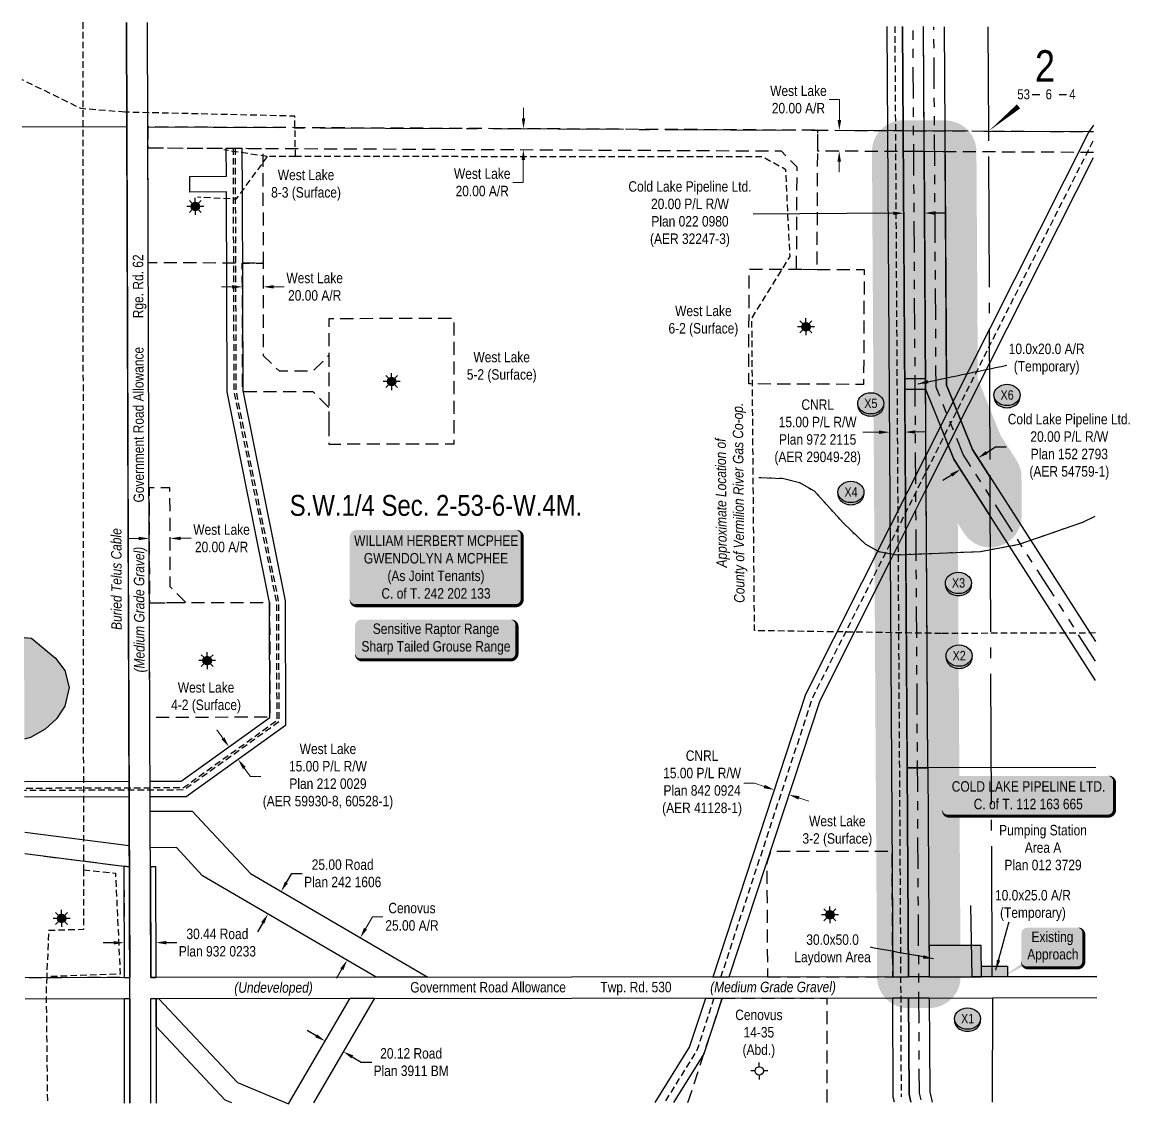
# Model space of a CAD drawing. Extents: x 511228 to 514688, y 5932337 to 5933372.
# Drawn here: x 513628 to 514688, y 5932337 to 5933372 of the extents above; entities that cross this region are included whole.
import ezdxf
from ezdxf.enums import TextEntityAlignment as Align

# ---------------------------------------------------------------- set-up
doc = ezdxf.new("R2010")
doc.units = 0
doc.header["$LTSCALE"] = 5
doc.header["$PDSIZE"] = 0.5
for name, pattern in [('foc-ACCESSROAD', [3.75, 2.5, -1.25]), ('foc-DRILLPATH', [14.75, 6, -1.75, 1.75, -1.75, 1.75, -1.75]), ('foc-QUARTERLINE', [33, 25, -3, 2, -3]), ('foc-WHEELTRACKS', [2, 0.4, -1.6]), ('UG_PIPE', [1.875, 1.25, -0.625])]:
    doc.linetypes.add(name, pattern=pattern)
doc.layers.get('Defpoints').update_dxf_attribs({"color": 9})
for name, color, linetype in [('10', 1, 'Continuous'), ('9', 3, 'Continuous'), ('AS-OWNER', 7, 'Continuous'), ('AS-PIPE-UG', 44, 'UG_PIPE'), ('AS-PIPE-UG-T', 44, 'Continuous'), ('AS-TELUS', 224, 'foc-TEL'), ('AS-WILDLIFE-BLOCK', 131, 'Continuous'), ('C-RW', 13, 'Continuous'), ('C-SYMBOL', 7, 'Continuous'), ('F-AR', 190, 'foc-ACCESSROAD'), ('F-RW', 190, 'Continuous'), ('F-WS', 190, 'foc-ACCESSROAD'), ('F-WS-S', 8, 'Continuous'), ('L-QSEC', 8, 'foc-QUARTERLINE'), ('L-ROAD-T', 7, 'Continuous'), ('L-SEC', 7, 'Continuous'), ('L-SECLBL', 7, 'Continuous'), ('L-TITLEDB', 4, 'Continuous'), ('L-TITLEDB-T', 4, 'Continuous'), ('P-BUFFER-H 30m', 51, 'Continuous'), ('P-CROSSINGS', 250, 'Continuous'), ('P-PDRILLPATH', 12, 'foc-DRILLPATH'), ('P-PROPOSED', 10, 'Continuous'), ('P-PROPOSED-T', 10, 'Continuous'), ('P-TEMP-BLUE', 146, 'Continuous'), ('P-TEMP-BLUE-T', 146, 'Continuous'), ('P-TEMP-H', 41, 'Continuous'), ('P-TEMP_LOG DECK', 46, 'Continuous'), ('T-WATER', 160, 'Continuous'), ('T-WATER-H', 133, 'Continuous'), ('T-WATER-P3', 160, 'foc-WHEELTRACKS')]:
    doc.layers.add(name, color=color, linetype=linetype)
for name, color, linetype, lineweight in [('F-AR-T', 190, 'Continuous', 9), ('F-RW-T', 190, 'Continuous', 9), ('P-TEMP-T', 46, 'Continuous', 18), ('T-TEXT', 48, 'Continuous', 18)]:
    doc.layers.add(name, color=color, linetype=linetype, lineweight=lineweight)
for name, color, linetype, true_color in [('P-REPAIR-TEAL-H', 7, 'Continuous', 0xb8f9d7), ('P-REPAIR-YELLOW-H', 7, 'Continuous', 0xeff1c0), ('P-TEMP-BLUE-H', 7, 'Continuous', 0x99e6ff)]:
    doc.layers.add(name, color=color, linetype=linetype, true_color=true_color)
doc.styles.add('175L', font='ARIALN.TTF', dxfattribs={"height": 20})
doc.styles.add('80', font='ARIALN.TTF', dxfattribs={"height": 10})
doc.styles.add('80CG', font='ARIALN.TTF', dxfattribs={"height": 10})
doc.styles.add('80L', font='ARIALN.TTF', dxfattribs={"height": 10})
doc.styles.add('80LS', font='ARIALNI.TTF', dxfattribs={"height": 10})
doc.styles.add('Crossing', font='ARIALN.TTF', dxfattribs={"height": 10})
doc.styles.add('foc-LtypeFont', font='ARIALN.TTF', dxfattribs={"height": 7.35})
doc.styles.add('SIMPLEX', font='ARIALN.TTF')
doc.linetypes.add('foc-TEL', pattern='A,2,-1,["T",foc-LtypeFont,S=0.2,R=0,X=-0.425,Y=-0.75],-1.24,8', length=12.24)
doc.linetypes.add('foc-TEL-NOLINE', pattern='A,0,-2,["T",foc-LtypeFont,S=0.2,R=0,X=-0.425,Y=-0.75],-10.24', length=12.24)
doc.linetypes.add('foc-TOPO-flowdirection-NOLINE', pattern='A,0,[">",foc-LtypeFont,S=0.3,R=0,X=0,Y=-0.945],-20,[">",foc-LtypeFont,S=0.3,R=0,X=0,Y=-0.945],0', length=20)
doc.dimstyles.new('Compass 5 000', dxfattribs={"dimscale": 5, "dimtxt": 9, "dimasz": 2, "dimexe": 0.2, "dimexo": 0.0625, "dimgap": 0.5, "dimtad": 0, "dimtih": 1, "dimtoh": 1, "dimzin": 0, "dimdsep": 46, "dimtxsty": '80CG', "dimcen": 0.1, "dimse1": 1, "dimse2": 1, "dimclrd": 256, "dimclrt": 256, "dimaunit": 1, "dimadec": 4, "dimazin": 0, "dimtfac": 0.06, "dimtofl": 0, "dimtmove": 0, "dimatfit": 1, "dimfxl": 0.2, "dimtolj": 1, "dimtzin": 0, "dimlwd": -1, "dimarcsym": 0})

# ---------------------------------------------------------------- blocks, each defined once
blk = doc.blocks.new('L-SECLBL')
at = {"layer": '9', "color": 7}
for p, q in [((-5.1, -27.8), (-12.3, -27.8)), ((20.7, -27.8), (13.5, -27.8))]:
    blk.add_line(p, q, dxfattribs=at)
at = {"layer": '10', "color": 2, "style": 'SIMPLEX'}
blk.add_attdef('SEC', text='', height=30, dxfattribs=at).set_placement((0, 0), align=Align.MIDDLE)
at = {"layer": '10', "color": 5, "style": '80L'}
blk.add_attdef('TWP', text='', height=9.5, dxfattribs=at).set_placement((-14.4, -27.4), align=Align.MIDDLE_RIGHT)
blk.add_attdef('RGE', text='', height=9.5, dxfattribs=at).set_placement((3.6, -27.4), align=Align.MIDDLE_CENTER)
blk.add_attdef('MER', text='', height=9.5, dxfattribs=at).set_placement((23.2, -27.4), align=Align.MIDDLE_LEFT)
blk = doc.blocks.new('*U432')
h = blk.add_hatch(color=59)
edge = h.paths.add_edge_path()
edge.add_line((-76.5, -37), (76.5, -37))
edge.add_arc((76.5, -31), 6, 270, 360)
edge.add_line((82.5, -31), (82.5, 29.5))
edge.add_arc((76.5, 29.5), 6, 0, 90)
edge.add_line((76.5, 35.5), (-76.5, 35.5))
edge.add_arc((-76.5, 29.5), 6, 90, 180)
edge.add_line((-82.5, 29.5), (-82.5, -31))
edge.add_arc((-76.5, -31), 6, 180, 270)
at = {"color": 1, "flags": 128}
blk.add_lwpolyline([(-76.5, -37, 3, 3, 0), (76.5, -37, 3, 3, 0.414214), (82.5, -31, 3, 3, 0), (82.5, 29.5, 3, 0, 0.414214), (76.5, 35.5, 0, 0, 0), (-76.5, 35.5, 0, 0, 0.414214), (-82.5, 29.5, 0, 0, 0), (-82.5, -31, 0, 3, 0.414214)], format="xyseb", close=True, dxfattribs=at)
blk.add_lwpolyline([(-78.2, -30.1, 0, 7.5, 0), (0, 0, 0, 0, 0)], format="xyseb", dxfattribs=at)
at = {"color": 1, "style": '80'}
blk.add_attdef('ENTER_TEXT_001', (-36, -5), '', height=10, dxfattribs=at)
blk = doc.blocks.new('*D433')
at = {"layer": 'Defpoints', "color": 0, "transparency": 16777216}
for p in [(514349.6, 5932643.7), (514347.6, 5932637.5), (514363.9, 5932639.1)]:
    blk.add_point(p, dxfattribs=at)
at = {"layer": 'F-RW-T', "transparency": 16777216}
for p, q in [((514328.6, 5932643.7), (514318.6, 5932643.7)), ((514338.1, 5932640.6), (514328.6, 5932643.7)), ((514371.3, 5932629.7), (514380.8, 5932626.6))]:
    blk.add_line(p, q, dxfattribs=at)
for points in [[(514338.6, 5932642.2), (514337.6, 5932639), (514347.6, 5932637.5)], [(514371.8, 5932631.3), (514370.8, 5932628.1), (514361.8, 5932632.8)]]:
    blk.add_solid(points, dxfattribs=at)
at = {"layer": 'F-RW-T', "transparency": 16777216, "insert": (514278.6, 5932643.7), "char_height": 10, "attachment_point": 5, "style": '80CG'}
blk.add_mtext('\\A1;CNRL\\P15.00 P/L R/W\\PPlan 842 0924\\P(AER 41128-1)', dxfattribs=at)
blk = doc.blocks.new('*D434')
at = {"layer": 'Defpoints', "color": 0, "transparency": 16777216}
for p in [(514471.6, 5933189.4), (514472.1, 5933106.6), (514492.1, 5933106.7)]:
    blk.add_point(p, dxfattribs=at)
at = {"layer": 'P-PROPOSED-T', "color": 240, "transparency": 16777216}
for p, q in [((514461.6, 5933189.3), (514327.6, 5933188.5)), ((514501.5, 5933189.6), (514511.5, 5933189.6))]:
    blk.add_line(p, q, dxfattribs=at)
for points in [[(514461.5, 5933191), (514461.6, 5933187.7), (514471.6, 5933189.4)], [(514501.5, 5933191.2), (514501.6, 5933187.9), (514491.5, 5933189.5)]]:
    blk.add_solid(points, dxfattribs=at)
at = {"layer": 'P-PROPOSED-T', "transparency": 16777216, "insert": (514267, 5933188.5), "char_height": 10, "attachment_point": 5, "style": '80CG'}
blk.add_mtext('\\A1;Cold Lake Pipeline Ltd.\\P20.00 P/L R/W\\PPlan 022 0980\\P(AER 32247-3)', dxfattribs=at)
blk = doc.blocks.new('*D435')
at = {"layer": 'Defpoints', "color": 0, "transparency": 16777216}
for p in [(513917.2, 5932395.8), (513934.5, 5932385.7), (513935.3, 5932386.9)]:
    blk.add_point(p, dxfattribs=at)
at = {"layer": 'L-TITLEDB-T', "transparency": 16777216}
for p, q in [((513909.3, 5932402.1), (513900.6, 5932407.1)), ((513943.9, 5932381.9), (513952.5, 5932376.8)), ((513952.5, 5932376.8), (513962.5, 5932376.8))]:
    blk.add_line(p, q, dxfattribs=at)
for points in [[(513910.1, 5932403.5), (513908.4, 5932400.6), (513917.9, 5932397)], [(513944.7, 5932383.3), (513943.1, 5932380.4), (513935.3, 5932386.9)]]:
    blk.add_solid(points, dxfattribs=at)
at = {"layer": 'L-TITLEDB-T', "transparency": 16777216, "insert": (514000.2, 5932376.8), "char_height": 10, "attachment_point": 5, "style": '80CG'}
blk.add_mtext('\\A1;20.12 Road\\PPlan 3911 BM', dxfattribs=at)
blk = doc.blocks.new('*D437')
at = {"layer": 'Defpoints', "color": 0, "transparency": 16777216}
for p in [(513725.5, 5932514.1), (513756, 5932514.2), (513756.1, 5932491.2)]:
    blk.add_point(p, dxfattribs=at)
at = {"layer": 'L-TITLEDB-T', "transparency": 16777216}
for p, q in [((513715.6, 5932491), (513705.6, 5932491)), ((513766.1, 5932491.2), (513776.1, 5932491.2))]:
    blk.add_line(p, q, dxfattribs=at)
for points in [[(513715.6, 5932492.7), (513715.6, 5932489.4), (513725.6, 5932491.1)], [(513766.1, 5932492.9), (513766.1, 5932489.5), (513756.1, 5932491.2)]]:
    blk.add_solid(points, dxfattribs=at)
at = {"layer": 'L-TITLEDB-T', "transparency": 16777216, "insert": (513814.8, 5932491.2), "char_height": 10, "attachment_point": 5, "style": '80CG'}
blk.add_mtext('\\A1;30.44 Road\\PPlan 932 0233', dxfattribs=at)
blk = doc.blocks.new('*D438')
at = {"layer": 'Defpoints', "color": 0, "transparency": 16777216}
for p in [(514457.8, 5932990.6), (514472.8, 5932990.7), (514457.8, 5932979.8)]:
    blk.add_point(p, dxfattribs=at)
at = {"layer": 'F-RW-T', "transparency": 16777216}
for p, q in [((514447.8, 5932979.8), (514432.4, 5932979.7)), ((514482.8, 5932980), (514492.8, 5932980))]:
    blk.add_line(p, q, dxfattribs=at)
for points in [[(514447.8, 5932981.4), (514447.8, 5932978.1), (514457.8, 5932979.8)], [(514482.8, 5932981.6), (514482.8, 5932978.3), (514472.8, 5932979.9)]]:
    blk.add_solid(points, dxfattribs=at)
at = {"layer": 'F-RW-T', "transparency": 16777216, "insert": (514389.2, 5932979.7), "char_height": 10, "attachment_point": 5, "style": '80CG'}
blk.add_mtext('\\A1;CNRL\\P15.00 P/L R/W\\PPlan 972 2115\\P(AER 29049-28)', dxfattribs=at)
blk = doc.blocks.new('GAS')
h = blk.add_hatch(color=255)
h.dxf.hatch_style = 1
edge = h.paths.add_edge_path()
edge.add_arc((0, 0), 0.9, 0, 360)
for p, q in [((-0.81, 0), (-1.62, 0)), ((-0.57, 0.57), (-1.14, 1.14)), ((0, 0.81), (0, 1.62)), ((0.57, 0.57), (1.14, 1.14)), ((1.62, 0), (0.81, 0)), ((-0.57, -0.57), (-1.14, -1.14)), ((0, -0.81), (0, -1.62)), ((1.14, -1.14), (0.57, -0.57))]:
    blk.add_line(p, q)
blk.add_circle((0, 0), 0.8)
blk = doc.blocks.new('GABD')
for p, q in [((-0.81, 0), (-1.62, 0)), ((0, 0.81), (0, 1.62)), ((1.62, 0), (0.81, 0)), ((0, -0.81), (0, -1.62))]:
    blk.add_line(p, q)
blk.add_circle((0, 0), 0.8)
blk = doc.blocks.new('*D441')
at = {"layer": 'Defpoints', "color": 0, "transparency": 16777216}
for p in [(513749.6, 5932880.2), (513769.6, 5932880.2), (513769.6, 5932878.1)]:
    blk.add_point(p, dxfattribs=at)
at = {"layer": 'F-AR-T', "transparency": 16777216}
for p, q in [((513739.6, 5932878), (513729.6, 5932878)), ((513779.6, 5932878.2), (513789.6, 5932878.2))]:
    blk.add_line(p, q, dxfattribs=at)
for points in [[(513739.6, 5932879.7), (513739.6, 5932876.4), (513749.6, 5932878.1)], [(513779.6, 5932879.8), (513779.6, 5932876.5), (513769.6, 5932878.1)]]:
    blk.add_solid(points, dxfattribs=at)
at = {"layer": 'F-AR-T', "transparency": 16777216, "insert": (513818.8, 5932878.2), "char_height": 10, "attachment_point": 5, "style": '80CG'}
blk.add_mtext('\\A1;West Lake\\P20.00 A/R', dxfattribs=at)
blk = doc.blocks.new('*D442')
at = {"layer": 'Defpoints', "color": 0, "transparency": 16777216}
for p in [(513838.7, 5933118.9), (513838.7, 5933095.1), (513858.7, 5933095.2)]:
    blk.add_point(p, dxfattribs=at)
at = {"layer": 'F-AR-T', "transparency": 16777216}
for p, q in [((513828.7, 5933118.9), (513818.7, 5933118.9)), ((513868.7, 5933118.9), (513878.7, 5933119))]:
    blk.add_line(p, q, dxfattribs=at)
for points in [[(513828.7, 5933120.6), (513828.7, 5933117.2), (513838.7, 5933118.9)], [(513868.7, 5933120.6), (513868.7, 5933117.3), (513858.7, 5933118.9)]]:
    blk.add_solid(points, dxfattribs=at)
at = {"layer": 'F-AR-T', "transparency": 16777216, "insert": (513907.9, 5933119), "char_height": 10, "attachment_point": 5, "style": '80CG'}
blk.add_mtext('\\A1;West Lake\\P20.00 A/R', dxfattribs=at)
blk = doc.blocks.new('*D443')
at = {"layer": 'Defpoints', "color": 0, "transparency": 16777216}
for p in [(514110.2, 5933270.2), (514107.6, 5933250.2), (514110.2, 5933250.2)]:
    blk.add_point(p, dxfattribs=at)
at = {"layer": 'F-AR-T', "transparency": 16777216}
for p, q in [((514107.7, 5933280.2), (514107.8, 5933290.2)), ((514107.5, 5933240.2), (514107.4, 5933218.9)), ((514107.4, 5933218.9), (514097.4, 5933218.9))]:
    blk.add_line(p, q, dxfattribs=at)
for points in [[(514106.1, 5933280.2), (514109.4, 5933280.2), (514107.7, 5933270.2)], [(514105.9, 5933240.2), (514109.2, 5933240.2), (514107.6, 5933250.2)]]:
    blk.add_solid(points, dxfattribs=at)
at = {"layer": 'F-AR-T', "transparency": 16777216, "insert": (514068.2, 5933218.9), "char_height": 10, "attachment_point": 5, "style": '80CG'}
blk.add_mtext('\\A1;West Lake\\P20.00 A/R', dxfattribs=at)
blk = doc.blocks.new('*D444')
at = {"layer": 'Defpoints', "color": 0, "transparency": 16777216}
for p in [(513826.8, 5932679.3), (513834.7, 5932666.5), (513835.5, 5932667.1)]:
    blk.add_point(p, dxfattribs=at)
at = {"layer": 'F-RW-T', "transparency": 16777216}
for p, q in [((513820.1, 5932686.8), (513814.3, 5932694.9)), ((513840.5, 5932658.3), (513846.4, 5932650.2)), ((513846.4, 5932650.2), (513856.4, 5932650.2))]:
    blk.add_line(p, q, dxfattribs=at)
for points in [[(513821.5, 5932687.7), (513818.8, 5932685.8), (513825.9, 5932678.6)], [(513841.9, 5932659.3), (513839.2, 5932657.4), (513834.7, 5932666.5)]]:
    blk.add_solid(points, dxfattribs=at)
at = {"layer": 'F-RW-T', "transparency": 16777216, "insert": (513920.6, 5932650.2), "char_height": 10, "attachment_point": 5, "style": '80CG'}
blk.add_mtext('\\A1;West Lake\\P15.00 P/L R/W\\PPlan 212 0029\\P(AER 59930-8, 60528-1)', dxfattribs=at)
blk = doc.blocks.new('*D445')
at = {"layer": 'Defpoints', "color": 0, "transparency": 16777216}
for p in [(514542.6, 5932955), (514581.6, 5932894), (514564.8, 5932883.2)]:
    blk.add_point(p, dxfattribs=at)
at = {"layer": 'P-PROPOSED-T', "color": 240, "transparency": 16777216}
for p, q in [((514551, 5932960.4), (514559.4, 5932965.8)), ((514559.4, 5932965.8), (514569.4, 5932965.8)), ((514517.3, 5932938.8), (514508.9, 5932933.4))]:
    blk.add_line(p, q, dxfattribs=at)
for points in [[(514550.1, 5932961.8), (514551.9, 5932959), (514542.6, 5932955)], [(514516.4, 5932940.2), (514518.2, 5932937.4), (514525.7, 5932944.2)]]:
    blk.add_solid(points, dxfattribs=at)
at = {"layer": 'P-PROPOSED-T', "transparency": 16777216, "insert": (514630, 5932965.8), "char_height": 10, "attachment_point": 5, "style": '80CG'}
blk.add_mtext('\\A1;Cold Lake Pipeline Ltd.\\P20.00 P/L R/W\\PPlan 152 2793\\P(AER 54759-1)', dxfattribs=at)
blk = doc.blocks.new('*D446')
at = {"layer": 'Defpoints', "color": 0, "transparency": 16777216}
for p in [(513875.8, 5932540.2), (513881, 5932537.2), (513868.3, 5932515.6)]:
    blk.add_point(p, dxfattribs=at)
at = {"layer": 'L-TITLEDB-T', "transparency": 16777216}
for p, q in [((513880.9, 5932548.8), (513885.9, 5932557.5)), ((513885.9, 5932557.5), (513895.9, 5932557.5)), ((513858.2, 5932510), (513853.1, 5932501.4))]:
    blk.add_line(p, q, dxfattribs=at)
for points in [[(513879.5, 5932549.7), (513882.3, 5932548), (513875.8, 5932540.2)], [(513856.7, 5932510.8), (513859.6, 5932509.2), (513863.2, 5932518.6)]]:
    blk.add_solid(points, dxfattribs=at)
at = {"layer": 'L-TITLEDB-T', "transparency": 16777216, "insert": (513934.7, 5932557.5), "char_height": 10, "attachment_point": 5, "style": '80CG'}
blk.add_mtext('\\A1;25.00 Road\\PPlan 242 1606', dxfattribs=at)
blk = doc.blocks.new('*D447')
at = {"layer": 'Defpoints', "color": 0, "transparency": 16777216}
for p in [(513947.8, 5932498.1), (513951.5, 5932495.9), (513935.2, 5932476.5)]:
    blk.add_point(p, dxfattribs=at)
at = {"layer": 'F-AR-T', "transparency": 16777216}
for p, q in [((513956.6, 5932504.5), (513963.2, 5932515.9)), ((513963.2, 5932515.9), (513973.2, 5932515.9)), ((513933.9, 5932465.7), (513928.8, 5932457.1))]:
    blk.add_line(p, q, dxfattribs=at)
for points in [[(513955.1, 5932505.4), (513958, 5932503.7), (513951.5, 5932495.9)], [(513932.4, 5932466.6), (513935.3, 5932464.9), (513938.9, 5932474.3)]]:
    blk.add_solid(points, dxfattribs=at)
at = {"layer": 'F-AR-T', "transparency": 16777216, "insert": (514001, 5932515.9), "char_height": 10, "attachment_point": 5, "style": '80CG'}
blk.add_mtext('\\A1;Cenovus\\P25.00 A/R', dxfattribs=at)
blk = doc.blocks.new('*D448')
at = {"layer": 'Defpoints', "color": 0, "transparency": 16777216}
for p in [(514384.3, 5933268.8), (514409.9, 5933268.7), (514384.2, 5933248.9)]:
    blk.add_point(p, dxfattribs=at)
at = {"layer": 'F-AR-T', "transparency": 16777216}
for p, q in [((514400.1, 5933298.2), (514410.1, 5933298.2)), ((514410.1, 5933298.2), (514410, 5933288.7)), ((514410, 5933278.7), (514410, 5933288.7)), ((514409.8, 5933238.7), (514409.7, 5933228.7))]:
    blk.add_line(p, q, dxfattribs=at)
for points in [[(514408.3, 5933278.7), (514411.7, 5933278.7), (514409.9, 5933268.7)], [(514408.1, 5933238.7), (514411.5, 5933238.7), (514409.8, 5933248.7)]]:
    blk.add_solid(points, dxfattribs=at)
at = {"layer": 'F-AR-T', "transparency": 16777216, "insert": (514370.8, 5933298.2), "char_height": 10, "attachment_point": 5, "style": '80CG'}
blk.add_mtext('\\A1;West Lake\\P20.00 A/R', dxfattribs=at)
blk = doc.blocks.new('*U449')
h = blk.add_hatch(color=59)
edge = h.paths.add_edge_path()
edge.add_line((-76.5, -20), (76.5, -20))
edge.add_arc((76.5, -14), 6, 270, 360)
edge.add_line((82.5, -14), (82.5, 12.5))
edge.add_arc((76.5, 12.5), 6, 0, 90)
edge.add_line((76.5, 18.5), (-76.5, 18.5))
edge.add_arc((-76.5, 12.5), 6, 90, 180)
edge.add_line((-82.5, 12.5), (-82.5, -14))
edge.add_arc((-76.5, -14), 6, 180, 270)
at = {"color": 1, "flags": 128}
blk.add_lwpolyline([(-76.5, -20, 3, 3, 0), (76.5, -20, 3, 3, 0.414214), (82.5, -14, 3, 3, 0), (82.5, 12.5, 3, 0, 0.414214), (76.5, 18.5, 0, 0, 0), (-76.5, 18.5, 0, 0, 0.414214), (-82.5, 12.5, 0, 0, 0), (-82.5, -14, 0, 3, 0.414214)], format="xyseb", close=True, dxfattribs=at)
blk.add_lwpolyline([(-76.7, -11.8, 0, 7.5, 0), (0, 0, 0, 0, 0)], format="xyseb", dxfattribs=at)
at = {"color": 1, "style": '80'}
blk.add_attdef('ENTER_TEXT_001', (-36, -5), '', height=10, dxfattribs=at)
blk = doc.blocks.new('*U450')
h = blk.add_hatch(color=255)
edge = h.paths.add_edge_path()
edge.add_line((-24, -20), (24, -20))
edge.add_arc((24, -14), 6, 270, 360)
edge.add_line((30, -14), (30, 12.5))
edge.add_arc((24, 12.5), 6, 0, 90)
edge.add_line((24, 18.5), (-24, 18.5))
edge.add_arc((-24, 12.5), 6, 90, 180)
edge.add_line((-30, 12.5), (-30, -14))
edge.add_arc((-24, -14), 6, 180, 270)
at = {"color": 1, "flags": 128}
blk.add_lwpolyline([(-24, -20, 3, 3, 0), (24, -20, 3, 3, 0.414214), (30, -14, 3, 3, 0), (30, 12.5, 3, 0, 0.414214), (24, 18.5, 0, 0, 0), (-24, 18.5, 0, 0, 0.414214), (-30, 12.5, 0, 0, 0), (-30, -14, 0, 3, 0.414214)], format="xyseb", close=True, dxfattribs=at)
for points in [[(-47.5, -28.4, 0, 7.5, 0), (0, 0, 0, 0, 0)], [(-24.1, -11.4, 0, 7.5, 0), (0, 0, 0, 0, 0)]]:
    blk.add_lwpolyline(points, format="xyseb", dxfattribs=at)
at = {"color": 1, "style": '80'}
blk.add_attdef('ENTER_TEXT_001', (-26.8, -4.9), '', height=10, dxfattribs=at)
blk = doc.blocks.new('xing2')
h = blk.add_hatch(color=50)
h.dxf.hatch_style = 1
edge = h.paths.add_edge_path()
edge.add_ellipse((0, 0), major_axis=(-12.5, 0), ratio=0.816297, start_angle=0, end_angle=360)
h = blk.add_hatch(color=250)
h.dxf.hatch_style = 1
edge = h.paths.add_edge_path()
edge.add_ellipse((0, -2), major_axis=(-12.5, 0), ratio=0.816297, start_angle=0, end_angle=180)
edge.add_line((12.5, -2), (12.5, 0))
edge.add_ellipse((0, 0), major_axis=(-12.5, 0), ratio=0.816297, start_angle=0, end_angle=180, ccw=False)
edge.add_line((-12.5, 0), (-12.5, -2))
at = {"color": 250}
blk.add_ellipse((0, 0), major_axis=(-12.5, 0), ratio=0.816297, dxfattribs=at)
blk.add_ellipse((0, -2), major_axis=(-12.5, 0), ratio=0.816297, start_param=0, end_param=3.141593, dxfattribs=at)
at = {"color": 250, "style": 'Crossing'}
blk.add_attdef('CROSSING', text='', height=9, dxfattribs=at).set_placement((0.1, 0), align=Align.MIDDLE_CENTER)
at = {"color": 250, "style": 'Crossing', "flags": 1}
for tag, p in [('OWNER', (0.1, -12.5)), ('DESCRIPTION', (0.1, -25.8)), ('LOCATION', (0.1, -39.3)), ('DWG_REF', (0.1, -52.8))]:
    blk.add_attdef(tag, text='', height=9, dxfattribs=at).set_placement(p, align=Align.MIDDLE_CENTER)
blk = doc.blocks.new('*U455')
h = blk.add_hatch(color=255)
edge = h.paths.add_edge_path()
edge.add_line((-71.5, -20), (71.5, -20))
edge.add_arc((71.5, -14), 6, 270, 360)
edge.add_line((77.5, -14), (77.5, 12.5))
edge.add_arc((71.5, 12.5), 6, 0, 90)
edge.add_line((71.5, 18.5), (-71.5, 18.5))
edge.add_arc((-71.5, 12.5), 6, 90, 180)
edge.add_line((-77.5, 12.5), (-77.5, -14))
edge.add_arc((-71.5, -14), 6, 180, 270)
at = {"color": 131, "flags": 128}
blk.add_lwpolyline([(-71.5, -20, 3, 3, 0), (71.5, -20, 3, 3, 0.414214), (77.5, -14, 3, 3, 0), (77.5, 12.5, 3, 0, 0.414214), (71.5, 18.5, 0, 0, 0), (-71.5, 18.5, 0, 0, 0.414214), (-77.5, 12.5, 0, 0, 0), (-77.5, -14, 0, 3, 0.414214)], format="xyseb", close=True, dxfattribs=at)
at = {"color": 131, "style": '80'}
blk.add_attdef('ENTER_TEXT_001', (-36, -5), '', height=10, dxfattribs=at)

msp = doc.modelspace()

# ---------------------------------------------------------------- hatches: boundary and pattern name
at = {"layer": 'P-BUFFER-H 30m'}
h = msp.add_hatch(color=256, dxfattribs=at)
h.dxf.hatch_style = 1
edge = h.paths.add_edge_path()
edge.add_line((514441.155, 5933248.246), (514444.765, 5932658.334))
edge.add_line((514444.765, 5932658.334), (514445.989, 5932458.338))
edge.add_arc((514475.973, 5932458.521), 29.985, 180.350625, 270.108155)
edge.add_line((514476.03, 5932428.536), (514496.02, 5932428.574))
edge.add_arc((514495.964, 5932458.559), 29.985, 270.108155, 360.350625)
edge.add_line((514525.948, 5932458.743), (514524.724, 5932658.729))
edge.add_line((514524.724, 5932658.729), (514523.295, 5932892.378))
edge.add_line((514523.295, 5932892.378), (514529.14, 5932883.249))
edge.add_arc((514554.392, 5932899.418), 29.985, 212.632525, 360.243033)
edge.add_line((514584.377, 5932899.545), (514584.219, 5932936.863))
edge.add_arc((514554.234, 5932936.736), 29.985, 0.243033, 32.632525)
edge.add_line((514579.486, 5932952.905), (514564.128, 5932976.889))
edge.add_line((514564.128, 5932976.889), (514546.658, 5933020.339))
edge.add_line((514546.658, 5933020.339), (514542.438, 5933030.836))
edge.add_line((514542.438, 5933030.836), (514541.106, 5933248.418))
edge.add_arc((514511.122, 5933248.234), 29.985, 0.350625, 89.719625)
edge.add_line((514511.268, 5933278.219), (514471.286, 5933278.415))
edge.add_arc((514471.14, 5933248.43), 29.985, 89.719625, 180.350625)
at = {"layer": 'P-REPAIR-TEAL-H'}
h = msp.add_hatch(color=256, dxfattribs=at)
h.dxf.hatch_style = 1
h.paths.add_polyline_path([(514471.14, 5933248.43), (514474.75, 5932658.517), (514494.74, 5932658.546), (514491.131, 5933248.332)])
h = msp.add_hatch(color=256, dxfattribs=at)
h.dxf.hatch_style = 1
h.paths.add_polyline_path([(514475.973, 5932458.521), (514474.75, 5932658.517), (514494.74, 5932658.546), (514495.964, 5932458.559)])
at = {"layer": 'P-REPAIR-YELLOW-H'}
h = msp.add_hatch(color=256, dxfattribs=at)
h.dxf.hatch_style = 1
h.paths.add_polyline_path([(514491.131, 5933248.332), (514492.522, 5933021.019), (514519.511, 5932953.892), (514554.392, 5932899.418), (514554.234, 5932936.736), (514537.358, 5932963.091), (514518.838, 5933009.153), (514512.488, 5933024.946), (514511.122, 5933248.234)])
at = {"layer": 'P-TEMP-BLUE-H'}
h = msp.add_hatch(color=256, dxfattribs=at)
h.dxf.hatch_style = 1
h.paths.add_polyline_path([(514492.46, 5933031.014), (514472.471, 5933030.891), (514472.532, 5933020.896), (514492.522, 5933021.019)])
h = msp.add_hatch(color=256, dxfattribs=at)
h.dxf.hatch_style = 1
h.paths.add_polyline_path([(514570.926, 5932458.613), (514545.939, 5932458.595), (514545.878, 5932468.59), (514570.865, 5932468.608)])
at = {"layer": 'P-TEMP-H'}
h = msp.add_hatch(color=256, dxfattribs=at)
h.dxf.hatch_style = 1
h.paths.add_polyline_path([(514545.939, 5932458.595), (514545.755, 5932488.579), (514495.78, 5932488.543), (514495.964, 5932458.559)])
at = {"layer": 'T-WATER-H'}
h = msp.add_hatch(color=256, dxfattribs=at)
h.dxf.hatch_style = 1
h.paths.add_polyline_path([(513630.11, 5932685.977), (513635.871, 5932687.548), (513649.871, 5932695.548), (513660.871, 5932705.548), (513668.871, 5932717.548), (513672.87, 5932735.548), (513668.869, 5932751.548), (513659.868, 5932763.548), (513636.865, 5932782.548), (513629.784, 5932783.381)])

# ---------------------------------------------------------------- linework, layer by layer
at = {"layer": 'AS-PIPE-UG'}
for p, q in [((513685.918, 5933372.283), (513686.626, 5932561.026)), ((513862.407, 5933243.685), (513820.89, 5933250.077)), ((513889.535, 5933243.661), (513862.407, 5933243.685)), ((514654.996, 5932787.599), (514507.368, 5932787.138))]:
    msp.add_line(p, q, dxfattribs=at)
at = {"layer": 'AS-PIPE-UG', "flags": 128}
for points in [[(514462.956, 5933368.238), (514468.595, 5932458.535), (514468.625, 5932438.388), (514469.032, 5932343.451)], [(513726.381, 5933286.102), (513684.525, 5933289.472), (513627.993, 5933317.121)], [(513889.535, 5933243.661), (513888.834, 5933282.312), (513726.381, 5933286.102)], [(514296.653, 5932458.3), (514384.48, 5932725.899), (514451.895, 5932859.642), (514486.452, 5932928.662), (514547.167, 5933049.453), (514653.17, 5933259.358)], [(513829.779, 5933251.498), (513830.559, 5933018.955), (513871.218, 5932817.366), (513871.6, 5932703.437), (513782.317, 5932639.315), (513750.375, 5932639.208), (513730.262, 5932639.14), (513630.269, 5932638.805)], [(513831.778, 5933251.505), (513832.557, 5933019.158), (513873.217, 5932817.569), (513873.603, 5932702.414), (513782.963, 5932637.318), (513750.382, 5932637.209), (513730.269, 5932637.141), (513630.275, 5932636.806)], [(513862.407, 5933243.685), (513862.39, 5933243.685), (513832.602, 5933202.815), (513795.682, 5933204.651)], [(514507.368, 5932787.138), (514328.756, 5932789.85), (514326.261, 5933088.814), (514362.741, 5933147.916), (514358.674, 5933231.061), (514336.354, 5933243.266), (513889.535, 5933243.661)], [(513686.626, 5932561.026), (513693.089, 5932560.308), (513717.285, 5932557.618), (513721.745, 5932461.158), (513655.359, 5932458.632), (513651.486, 5932458.484)], [(513686.626, 5932561.026), (513686.676, 5932503.755), (513653.304, 5932502.721), (513651.486, 5932458.484)], [(513651.486, 5932458.484), (513650.941, 5932445.209), (513652.134, 5932337.586)], [(514289.985, 5932438.038), (514273.529, 5932387.907), (514242.559, 5932338.18)]]:
    msp.add_lwpolyline(points, dxfattribs=at)
at = {"layer": 'AS-TELUS', "linetype": 'foc-TEL-NOLINE', "flags": 128}
for points in [[(513730.962, 5932337.665), (513730.945, 5932437.664), (513728.145, 5933272.056), (513727.856, 5933372.06)], [(513630.944, 5932437.449), (513730.945, 5932437.664)]]:
    msp.add_lwpolyline(points, dxfattribs=at)
at = {"layer": 'AS-TELUS', "flags": 128}
msp.add_lwpolyline([(514535.562, 5932526.688), (514536.605, 5932458.636), (514656.269, 5932458.817)], dxfattribs=at)
at = {"layer": 'C-RW', "flags": 128}
for points in [[(514470.407, 5933368.112), (514474.75, 5932658.517), (514494.74, 5932658.546), (514490.398, 5933368.006)], [(514655.173, 5932742.029), (514519.511, 5932953.892), (514500.291, 5933001.696), (514492.522, 5933021.019), (514490.398, 5933368.006)], [(514510.389, 5933367.9), (514512.488, 5933024.946), (514518.838, 5933009.153), (514537.358, 5932963.091), (514655.028, 5932779.325)], [(514478.361, 5932338.417), (514476.595, 5932346.01), (514476.154, 5932438.443), (514495.997, 5932438.434), (514496.563, 5932348.285), (514498.85, 5932338.438)]]:
    msp.add_lwpolyline(points, dxfattribs=at)
at = {"layer": 'F-AR', "flags": 128}
for points in [[(513748.319, 5933251.967), (514354.257, 5933249.002), (514369.174, 5933233.936), (514368.682, 5933135.746), (514388.671, 5933135.648), (514389.339, 5933268.821), (513748.252, 5933271.958)], [(513921.472, 5933003.454), (513906.46, 5933018.427), (513838.804, 5933018.339), (513838.644, 5933141.582), (513858.635, 5933141.484), (513858.749, 5933053.348), (513873.761, 5933038.375), (513906.434, 5933038.417), (513921.408, 5933053.429)], [(513784.766, 5932816.679), (513769.723, 5932831.621), (513769.404, 5932926.574), (513749.414, 5932926.507), (513749.783, 5932816.562)]]:
    msp.add_lwpolyline(points, close=True, dxfattribs=at)
msp.add_lwpolyline([(514653.04, 5933247.54), (514389.241, 5933248.831), (514389.339, 5933268.821), (514653.138, 5933267.53)], dxfattribs=at)
at = {"layer": 'F-RW', "flags": 128}
for points in [[(514455.46, 5933368.192), (514461.099, 5932458.507), (514475.973, 5932458.521), (514470.407, 5933368.112)], [(514653.115, 5933273.529), (514648.777, 5933267.214), (514553.865, 5933079.011), (514492.956, 5932958.091), (514458.386, 5932889.119), (514377.547, 5932728.78), (514288.76, 5932458.292), (514304.545, 5932458.308), (514391.427, 5932723.027), (514458.594, 5932856.277), (514493.152, 5932925.301), (514553.862, 5933046.08), (514653.234, 5933242.855)], [(513630.247, 5932645.302), (513730.241, 5932645.637), (513730.247, 5932645.637), (513730.297, 5932630.645), (513730.291, 5932630.645), (513630.297, 5932630.309)], [(514233.722, 5932338.171), (514266.688, 5932391.103), (514282.09, 5932438.023), (514297.885, 5932438.053), (514280.317, 5932384.671), (514251.395, 5932338.189)], [(514462.707, 5932338.402), (514461.536, 5932343.419), (514461.129, 5932438.366), (514476.154, 5932438.443), (514476.595, 5932346.01), (514478.361, 5932338.417)]]:
    msp.add_lwpolyline(points, dxfattribs=at)
msp.add_lwpolyline([(513788.389, 5933224.584), (513823.372, 5933224.702), (513823.281, 5933251.688), (513838.274, 5933251.527), (513838.414, 5933209.759), (513839.052, 5933019.817), (513879.711, 5932818.229), (513880.111, 5932699.089), (513785.064, 5932630.828), (513750.403, 5932630.712), (513750.353, 5932645.705), (513780.216, 5932645.805), (513865.092, 5932706.762), (513864.724, 5932816.707), (513824.064, 5933018.295), (513823.422, 5933209.709), (513788.44, 5933209.592)], close=True, dxfattribs=at)
at = {"layer": 'F-WS', "flags": 128}
for points in [[(513748.688, 5933142.022), (513748.319, 5933251.967), (513858.263, 5933251.429), (513858.632, 5933141.484)], [(513921.492, 5932988.461), (513921.518, 5932968.471), (514041.458, 5932968.626), (514041.303, 5933088.567), (513921.362, 5933088.412), (513921.427, 5933038.436)], [(513864.726, 5932816.947), (513865.095, 5932707.003), (513750.152, 5932706.617), (513749.783, 5932816.562)]]:
    msp.add_lwpolyline(points, close=True, dxfattribs=at)
for points in [[(514388.671, 5933135.648), (514433.649, 5933135.428), (514433.111, 5933025.484), (514323.166, 5933026.022), (514323.704, 5933135.966), (514388.671, 5933135.648)], [(513630.478, 5932576.409), (513725.391, 5932564.407), (513725.711, 5932457.791), (513630.877, 5932457.557)], [(514341.159, 5932458.386), (514461.099, 5932458.507), (514460.353, 5932578.445), (514344.051, 5932578.328), (514340.481, 5932567.454), (514341.159, 5932458.386)], [(514265.072, 5932338.203), (514297.871, 5932438.024)], [(514297.874, 5932438.02), (514397.835, 5932438.126), (514397.94, 5932338.336)]]:
    msp.add_lwpolyline(points, dxfattribs=at)
at = {"layer": 'L-QSEC'}
for p, q in [((514552.829, 5933268.021), (514552.406, 5933367.676)), ((513748.252, 5933271.958), (514552.829, 5933268.021)), ((514556.262, 5932458.602), (514552.829, 5933268.021)), ((514552.829, 5933268.021), (514653.138, 5933267.53))]:
    msp.add_line(p, q, dxfattribs=at)
at = {"layer": 'L-QSEC', "flags": 128}
for points in [[(513728.145, 5933272.056), (513628.145, 5933271.856)], [(514556.347, 5932438.495), (514556.263, 5932338.496)]]:
    msp.add_lwpolyline(points, dxfattribs=at)
at = {"layer": 'L-SEC'}
for p, q in [((513727.856, 5933372.06), (513728.145, 5933272.056)), ((513748.252, 5933271.958), (513747.963, 5933371.953)), ((513728.145, 5933272.056), (513729.511, 5932864.914)), ((513749.617, 5932864.874), (513748.252, 5933271.958)), ((513729.511, 5932864.914), (513730.877, 5932457.772)), ((513750.984, 5932457.791), (513749.617, 5932864.874)), ((513730.877, 5932457.772), (513630.877, 5932457.557)), ((514153.624, 5932458.197), (513750.984, 5932457.791)), ((514556.262, 5932458.602), (514153.624, 5932458.197)), ((514656.269, 5932458.817), (514556.262, 5932458.602)), ((513751.051, 5932437.685), (514153.7, 5932438.09)), ((514153.7, 5932438.09), (514556.347, 5932438.495)), ((514556.347, 5932438.495), (514656.347, 5932438.71)), ((513630.944, 5932437.449), (513730.945, 5932437.664)), ((513730.945, 5932437.664), (513730.962, 5932337.665)), ((513751.069, 5932337.685), (513751.051, 5932437.685))]:
    msp.add_line(p, q, dxfattribs=at)
at = {"layer": 'L-SECLBL', "flags": 128}
msp.add_lwpolyline([(514552.829, 5933268.021, 0, 4.998, 0), (514581.362, 5933291.622, 0, 0, 0)], format="xyseb", dxfattribs=at)
at = {"layer": 'L-TITLEDB', "flags": 128}
for points in [[(514655.495, 5932658.777), (514474.75, 5932658.517), (514475.973, 5932458.521), (514656.269, 5932458.862)], [(513630.478, 5932576.409), (513725.391, 5932564.407), (513730.568, 5932563.744), (513730.501, 5932584.016), (513630.41, 5932596.675)], [(513828.691, 5932337.763), (513822.39, 5932340.382), (513756.235, 5932410.803), (513756.224, 5932437.679), (513758.509, 5932437.678), (513834.084, 5932357.353), (513882.912, 5932337.003), (513941.723, 5932437.929), (513965.009, 5932437.956), (513906.662, 5932337.842)], [(513725.785, 5932337.66), (513725.773, 5932437.691), (513730.945, 5932437.664), (513730.962, 5932337.665)], [(513751.066, 5932337.685), (513751.051, 5932437.685), (513756.224, 5932437.679), (513756.245, 5932337.69)]]:
    msp.add_lwpolyline(points, dxfattribs=at)
for points in [[(513966.816, 5932458.009), (513800.638, 5932555.264), (513775.558, 5932582.114), (513750.567, 5932582.03), (513750.449, 5932617.012), (513790.703, 5932617.147), (513846.581, 5932557.329), (514016.201, 5932458.058)], [(513725.391, 5932564.407), (513725.711, 5932457.791), (513730.885, 5932457.795), (513730.568, 5932563.744)], [(513750.673, 5932563.792), (513750.975, 5932457.808), (513756.152, 5932457.812), (513755.853, 5932563.803)]]:
    msp.add_lwpolyline(points, close=True, dxfattribs=at)
at = {"layer": 'P-PDRILLPATH', "flags": 128}
for points in [[(514488.097, 5932340.682), (514486.585, 5932347.181), (514486.092, 5932438.424), (514480.403, 5933368.059)], [(514655.1, 5932760.677), (514528.434, 5932958.492), (514509.564, 5933005.424), (514502.505, 5933022.982), (514500.394, 5933367.953)]]:
    msp.add_lwpolyline(points, dxfattribs=at)
at = {"layer": 'P-PROPOSED', "flags": 128}
for points in [[(514471.14, 5933248.43), (514474.75, 5932658.517), (514494.74, 5932658.546), (514491.131, 5933248.332)], [(514491.131, 5933248.332), (514492.522, 5933021.019), (514519.511, 5932953.892), (514554.392, 5932899.418), (514554.234, 5932936.736), (514537.358, 5932963.091), (514518.838, 5933009.153), (514512.488, 5933024.946), (514511.122, 5933248.234)], [(514475.973, 5932458.521), (514474.75, 5932658.517), (514494.74, 5932658.546), (514495.964, 5932458.559)]]:
    msp.add_lwpolyline(points, close=True, dxfattribs=at)
at = {"layer": 'P-TEMP-BLUE'}
for points in [[(514492.46, 5933031.014), (514472.471, 5933030.891), (514472.532, 5933020.896), (514492.522, 5933021.019)], [(514570.926, 5932458.613), (514545.939, 5932458.595), (514545.878, 5932468.59), (514570.865, 5932468.608)]]:
    msp.add_lwpolyline(points, close=True, dxfattribs=at)
at = {"layer": 'P-TEMP_LOG DECK'}
msp.add_lwpolyline([(514545.939, 5932458.595), (514545.755, 5932488.579), (514495.78, 5932488.543), (514495.964, 5932458.559)], close=True, dxfattribs=at)
at = {"layer": 'T-WATER'}
msp.add_lwpolyline([(513629.784, 5932783.381), (513636.865, 5932782.548), (513659.868, 5932763.548), (513668.869, 5932751.548), (513672.87, 5932735.548), (513668.871, 5932717.548), (513660.871, 5932705.548), (513649.871, 5932695.548), (513635.871, 5932687.548), (513630.11, 5932685.977)], dxfattribs=at)
at = {"layer": 'T-WATER-P3', "flags": 128}
msp.add_lwpolyline([(514332.826, 5932936.557), (514356.827, 5932935.558), (514371.828, 5932931.557), (514385.829, 5932923.558), (514413.832, 5932892.558), (514434.835, 5932872.557), (514447.836, 5932865.558), (514464.836, 5932862.558), (514544.84, 5932865.558), (514581.841, 5932872.559), (514642.843, 5932893.56), (514654.563, 5932899.42)], dxfattribs=at)
at = {"layer": 'T-WATER-P3', "linetype": 'foc-TOPO-flowdirection-NOLINE', "flags": 128}
msp.add_lwpolyline([(514332.826, 5932936.557), (514356.827, 5932935.558), (514371.828, 5932931.557), (514385.829, 5932923.558), (514413.832, 5932892.558), (514434.835, 5932872.557), (514447.836, 5932865.558), (514464.836, 5932862.558), (514544.84, 5932865.558), (514581.841, 5932872.559), (514642.843, 5932893.56), (514654.563, 5932899.42)], dxfattribs=at)

# ---------------------------------------------------------------- block references
ref = msp.add_blockref('*U450', (514613.884, 5932487.051), dxfattribs=dict(xscale=0.9990102450240033, yscale=0.9990102450240033, zscale=0.9990102450240033))
ref.add_attrib('ENTER_TEXT_001', 'Existing', (514593.788, 5932491.768), dxfattribs={"color": 1, "height": 9.9901, "style": '80'})
ref.add_attrib('ENTER_TEXT_002', 'Approach', (514589.784, 5932475.118), dxfattribs={"color": 1, "height": 9.9901, "style": '80'})
at = {"layer": 'AS-OWNER'}
ref = msp.add_blockref('*U432', (514023.981, 5932850.721), dxfattribs=dict(at, xscale=0.999504, yscale=0.999504, zscale=0.999504))
ref.add_attrib('ENTER_TEXT_001', 'WILLIAM HERBERT MCPHEE', (513945.65, 5932870.97), dxfattribs={"layer": '0', "color": 1, "height": 9.99504, "style": '80'})
ref.add_attrib('ENTER_TEXT_002', 'GWENDOLYN A MCPHEE', (513954.953, 5932854.134), dxfattribs={"layer": '0', "color": 1, "height": 9.99504, "style": '80'})
ref.add_attrib('ENTER_TEXT_003', '(As Joint Tenants)', (513977.524, 5932837.305), dxfattribs={"layer": '0', "color": 1, "height": 9.99504, "style": '80'})
ref.add_attrib('ENTER_TEXT_004', 'C. of T. 242 202 133', (513971.776, 5932820.47), dxfattribs={"layer": '0', "color": 1, "height": 9.99504, "style": '80'})
ref = msp.add_blockref('*U449', (514590.754, 5932632.315), dxfattribs=dict(at, xscale=0.999504, yscale=0.999504, zscale=0.999504))
ref.add_attrib('ENTER_TEXT_001', 'COLD LAKE PIPELINE LTD.', (514517.479, 5932635.732), dxfattribs={"layer": '0', "color": 1, "height": 9.99504, "style": '80'})
ref.add_attrib('ENTER_TEXT_002', 'C. of T. 112 163 665', (514538.516, 5932618.897), dxfattribs={"layer": '0', "color": 1, "height": 9.99504, "style": '80'})
at = {"layer": 'AS-WILDLIFE-BLOCK'}
ref = msp.add_blockref('*U455', (514023.981, 5932781.869), dxfattribs=dict(at, xscale=0.999504, yscale=0.999504, zscale=0.999504))
ref.add_attrib('ENTER_TEXT_001', 'Sensitive Raptor Range', (513963.506, 5932786.67), dxfattribs={"layer": '0', "color": 131, "height": 9.99504, "style": '80'})
ref.add_attrib('ENTER_TEXT_002', 'Sharp Tailed Grouse Range', (513952.683, 5932769.834), dxfattribs={"layer": '0', "color": 131, "height": 9.99504, "style": '80'})
at = {"layer": 'F-WS-S', "color": 3, "xscale": 4.997520000000016, "yscale": 4.997520000000016, "zscale": 4.997520000000016}
for name, p in [('GAS', (513793.671, 5933195.876)), ('GAS', (514377.961, 5933080.693)), ('GAS', (513981.548, 5933028.215)), ('GAS', (513805.014, 5932761.134)), ('GAS', (514400.889, 5932517.829)), ('GAS', (513665.71, 5932514.415)), ('GABD', (514333.285, 5932368.434))]:
    msp.add_blockref(name, p, dxfattribs=at)
at = {"layer": 'L-SECLBL', "color": 3, "xscale": 0.999504, "yscale": 0.999504, "zscale": 0.999504}
msp.add_blockref('L-SECLBL', (514606.72, 5933330.62), dxfattribs=at).add_auto_attribs({'SEC': '2', 'TWP': '53', 'RGE': '6', 'MER': '4'})
at = {"layer": 'P-CROSSINGS', "color": 3, "xscale": 0.999504, "yscale": 0.999504, "zscale": 0.999504}
for p, values in [((514570.366, 5933015.403), {'CROSSING': 'X6'}), ((514439.959, 5933007.412), {'CROSSING': 'X5'}), ((514421.012, 5932922.567), {'CROSSING': 'X4'}), ((514523.863, 5932835.514), {'CROSSING': 'X3'}), ((514524.484, 5932765.934), {'CROSSING': 'X2'}), ((514532.599, 5932418.522), {'CROSSING': 'X1'})]:
    msp.add_blockref('xing2', p, dxfattribs=at).add_auto_attribs(values)

# ---------------------------------------------------------------- texts
at = {"layer": 'AS-PIPE-UG-T', "insert": (514306.64, 5932912.119), "char_height": 9.99504, "width": 190.66705, "attachment_point": 5, "rotation": 90.478128, "style": '80CG'}
msp.add_mtext('\\A1;{\\fArial Narrow|b0|i1|c0|p34;Approximate Location of \\PCounty of Vermilion River Gas Co-op. }', dxfattribs=at)
at = {"layer": 'AS-TELUS', "linetype": 'foc-TEL-NOLINE', "insert": (513718.23, 5932839.174), "char_height": 9.99504, "width": 97.18683, "attachment_point": 5, "rotation": 90.192186, "style": '80CG'}
msp.add_mtext('\\A1;{\\fArial Narrow|b0|i1|c0|p34;Buried Telus Cable}', dxfattribs=at)
at = {"layer": 'C-SYMBOL', "color": 3, "style": '175L'}
msp.add_text('S.W.1/4 Sec. 2-53-6-W.4M.', height=19.99008, dxfattribs=at).set_placement((514023.981, 5932893.736), align=Align.BOTTOM_CENTER)
at = {"layer": 'F-RW-T', "char_height": 9.99504, "attachment_point": 5, "style": '80CG'}
for s, insert, width in [('\\A1;West Lake\\P8-3 (Surface)', (513899.654, 5933216.203), 66.21994), ('\\A1;West Lake\\P6-2 (Surface)', (514279.842, 5933086.081), 66.21994), ('\\A1;West Lake\\P5-2 (Surface)', (514086.843, 5933041.877), 66.21994), ('\\A1;West Lake\\P4-2 (Surface)', (513803.983, 5932725.642), 66.21994), ('\\A1;West Lake\\P3-2 (Surface)', (514408.008, 5932597.743), 66.21994), ('\\A1;Cenovus\\P14-35\\P(Abd.)', (514332.925, 5932403.922), 44.84582)]:
    msp.add_mtext(s, dxfattribs=dict(at, insert=insert, width=width))
at = {"layer": 'L-ROAD-T', "style": '80L'}
for s, rotation, p in [('Rge. Rd. 62', 90.192248, (513738.917, 5933119.413)), ('Government Road Allowance', 90.192248, (513739.362, 5932986.961)), ('Government Road Allowance', 0.057719, (514073.822, 5932448.52)), ('Twp. Rd. 530', 0.057719, (514215.333, 5932448.662))]:
    msp.add_text(s, height=9.99504, rotation=rotation, dxfattribs=at).set_placement(p, align=Align.MIDDLE_CENTER)
at = {"layer": 'L-TITLEDB-T', "insert": (514604.828, 5932582.129), "char_height": 9.99504, "width": 83.31923, "attachment_point": 5, "style": '80CG'}
msp.add_mtext('\\A1;Pumping Station\\PArea A\\PPlan 012 3729', dxfattribs=at)
at = {"layer": 'P-TEMP-BLUE-T', "insert": (514569.051, 5933064.569), "char_height": 9.9901, "attachment_point": 1, "style": '175L'}
msp.add_mtext_dynamic_manual_height_columns('\\pi2.9902;10.0x20.0 A/R\\P\\pi7.7843;(Temporary)', width=77.131, gutter_width=100.05, heights=[0], dxfattribs=at)
at = {"layer": 'P-TEMP-BLUE-T', "insert": (514595.178, 5932526.763), "char_height": 9.99504, "width": 72.51286, "attachment_point": 5, "style": '80CG'}
msp.add_mtext('\\A1;10.0x25.0 A/R\\P(Temporary)', dxfattribs=at)
at = {"layer": 'P-TEMP-T', "insert": (514403.472, 5932484.269), "char_height": 9.99504, "width": 72.79239, "attachment_point": 5, "style": '80CG'}
msp.add_mtext('\\A1;30.0x50.0\\PLaydown Area', dxfattribs=at)
at = {"layer": 'T-TEXT', "style": '80LS'}
for s, rotation, p in [('(Medium Grade Gravel)', 90.192248, (513739.952, 5932809.936)), ('(Undeveloped)', 0.057719, (513868.519, 5932448.259)), ('(Medium Grade Gravel)', 0.057719, (514346.513, 5932448.74))]:
    msp.add_text(s, height=9.99504, rotation=rotation, dxfattribs=at).set_placement(p, align=Align.MIDDLE_CENTER)

# ---------------------------------------------------------------- dimensions: what is measured, and where the dimension line sits
at = {"layer": 'F-AR-T'}
dim = msp.add_linear_dim(base=(514409.939, 5933268.72), p1=(514384.243, 5933248.855), p2=(514384.34, 5933268.845), angle=89.719625, text='West Lake\\P20.00 A/R', dimstyle='Compass 5 000', override={"dimtmove": 1}, dxfattribs=at)
dim.commit()
dim.dimension.update_dxf_attribs({"geometry": '*D448', "text_midpoint": (514405.387, 5933298.243), "dimtype": 161})
for base, p1, p2, angle, text, picture, middle in [((514107.592, 5933250.209), (514110.25, 5933270.186), (514110.152, 5933250.196), 269.719641, 'West Lake\\P20.00 A/R', '*D443', (514068.203, 5933218.871)), ((513838.674, 5933118.902), (513858.695, 5933095.175), (513838.705, 5933095.149), 180.074176, 'West Lake\\P20.00 A/R', '*D442', (513907.9, 5933118.954)), ((513769.567, 5932878.119), (513749.57, 5932880.172), (513769.56, 5932880.239), 0.192261, 'West Lake\\P20.00 A/R', '*D441', (513818.803, 5932878.186)), ((513951.529, 5932495.907), (513935.223, 5932476.498), (513947.845, 5932498.064), 59.661706, 'Cenovus\\P25.00 A/R', '*D447', (514000.955, 5932515.882))]:
    dim = msp.add_linear_dim(base=base, p1=p1, p2=p2, angle=angle, text=text, dimstyle='Compass 5 000', dxfattribs=at)
    dim.commit()
    dim.dimension.update_dxf_attribs({"geometry": picture, "text_midpoint": middle, "dimtype": 161})
at = {"layer": 'F-RW-T'}
dim = msp.add_linear_dim(base=(514457.834, 5932979.813), p1=(514472.761, 5932990.653), p2=(514457.769, 5932990.562), angle=180.34859, text='CNRL\\P15.00 P/L R/W\\PPlan 972 2115\\P(AER 29049-28)', dimstyle='Compass 5 000', dxfattribs=at)
dim.commit()
dim.dimension.update_dxf_attribs({"geometry": '*D438', "text_midpoint": (514389.174, 5932979.658), "dimtype": 161})
for p1, p2, distance, text, picture, middle in [((513826.799, 5932679.26), (513835.545, 5932667.083), -1.059, 'West Lake\\P15.00 P/L R/W\\PPlan 212 0029\\P(AER 59930-8, 60528-1)', '*D444', (513920.563, 5932650.22)), ((514363.867, 5932639.054), (514349.629, 5932643.727), 6.552, 'CNRL\\P15.00 P/L R/W\\PPlan 842 0924\\P(AER 41128-1)', '*D433', (514278.576, 5932643.74))]:
    dim = msp.add_aligned_dim(p1=p1, p2=p2, distance=distance, text=text, dimstyle='Compass 5 000', dxfattribs=at)
    dim.commit()
    dim.dimension.update_dxf_attribs({"geometry": picture, "text_midpoint": middle})
at = {"layer": 'L-TITLEDB-T'}
for p1, p2, distance, text, picture, middle in [((513868.343, 5932515.64), (513880.965, 5932537.205), 5.93, '25.00 Road\\PPlan 242 1606', '*D446', (513934.683, 5932557.462)), ((513917.17, 5932395.794), (513934.538, 5932385.672), 1.44, '20.12 Road\\PPlan 3911 BM', '*D435', (514000.155, 5932376.845))]:
    dim = msp.add_aligned_dim(p1=p1, p2=p2, distance=distance, text=text, dimstyle='Compass 5 000', dxfattribs=at)
    dim.commit()
    dim.dimension.update_dxf_attribs({"geometry": picture, "text_midpoint": middle})
dim = msp.add_linear_dim(base=(513756.058, 5932491.155), p1=(513725.542, 5932514.076), p2=(513755.993, 5932514.162), angle=0.161631, text='30.44 Road\\PPlan 932 0233', dimstyle='Compass 5 000', dxfattribs=at)
dim.commit()
dim.dimension.update_dxf_attribs({"geometry": '*D437', "text_midpoint": (513814.793, 5932491.212), "dimtype": 161})
at = {"layer": 'P-PROPOSED-T'}
for base, p1, p2, angle, text, picture, middle in [((514471.552, 5933189.379), (514492.051, 5933106.745), (514472.056, 5933106.624), 180.34859, 'Cold Lake Pipeline Ltd.\\P20.00 P/L R/W\\PPlan 022 0980\\P(AER 32247-3)', '*D434', (514266.992, 5933188.503)), ((514542.55, 5932954.982), (514564.791, 5932883.179), (514581.625, 5932893.958), 32.632525, 'Cold Lake Pipeline Ltd.\\P20.00 P/L R/W\\PPlan 152 2793\\P(AER 54759-1)', '*D445', (514630.041, 5932965.767))]:
    dim = msp.add_linear_dim(base=base, p1=p1, p2=p2, angle=angle, text=text, dimstyle='Compass 5 000', override={"dimclrd": 240}, dxfattribs=at)
    dim.commit()
    dim.dimension.update_dxf_attribs({"geometry": picture, "text_midpoint": middle, "dimtype": 161})

# ---------------------------------------------------------------- leaders
at = {"layer": 'P-TEMP-BLUE-T', "path_type": 1}
for points in [[(514485.096, 5933026.002), (514570.098, 5933043.918)], [(514559.659, 5932464.811), (514572.281, 5932511.102)]]:
    msp.add_leader(points, dimstyle='Compass 5 000', override={"dimgap": 0.5, "dimtad": 0}, dxfattribs=at)
at = {"layer": 'P-TEMP-T', "path_type": 1}
msp.add_leader([(514500.089, 5932475.722), (514439.494, 5932486.733)], dimstyle='Compass 5 000', override={"dimgap": 0.5, "dimtad": 0}, dxfattribs=at)

doc.saveas('drawing.dxf')
